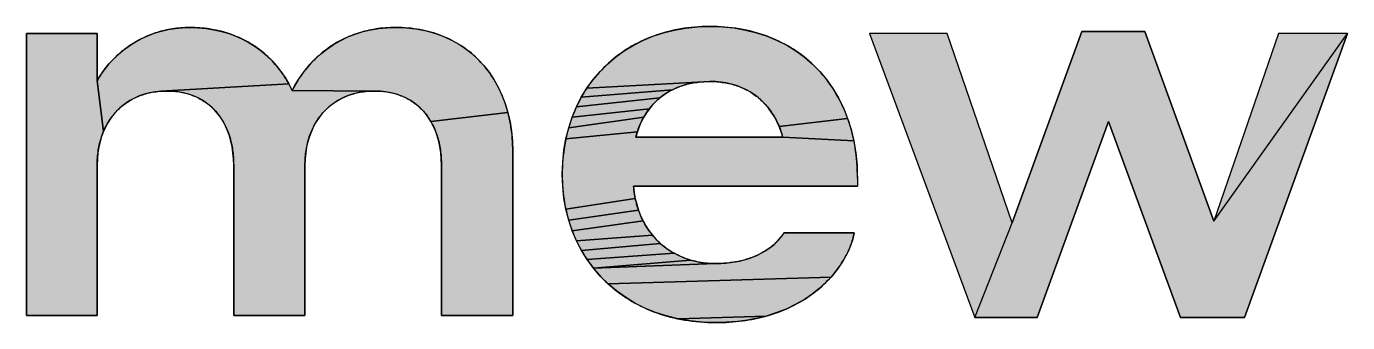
# Model space of a CAD drawing. Header units: millimetres. Extents: x 0 to 594, y 0 to 420.
# Drawn here: x 505.57 to 528.47, y 74.29 to 79.43 of the extents above; entities that cross this region are included whole.
import ezdxf

# ---------------------------------------------------------------- set-up
doc = ezdxf.new("R2010")
doc.units = ezdxf.units.MM
doc.header["$LTSCALE"] = 32.67
doc.layers.get('0').update_dxf_attribs({"linetype": 'CONTINUOUS'})

msp = doc.modelspace()

# ---------------------------------------------------------------- hatches: boundary and pattern name
at = {"linetype": 'CONTINUOUS'}
for points in [[(506.796, 77.024), (506.796, 74.417), (505.57, 74.417), (505.57, 79.303), (506.796, 79.303), (506.796, 78.482), (506.907, 77.608), (506.873, 77.52), (506.846, 77.428), (506.824, 77.332), (506.808, 77.233), (506.799, 77.13)], [(508.399, 79.409), (508.543, 79.405), (508.684, 79.392), (508.82, 79.37), (508.951, 79.341), (509.078, 79.304), (509.2, 79.258), (509.317, 79.206), (509.429, 79.146), (509.535, 79.079), (509.636, 79.005), (509.732, 78.925), (509.821, 78.839), (509.905, 78.746), (509.982, 78.647), (510.053, 78.543), (510.117, 78.433), (507.9, 78.305), (507.8, 78.294), (507.705, 78.277), (507.613, 78.253), (507.526, 78.222), (507.443, 78.186), (507.364, 78.143), (507.289, 78.094), (507.22, 78.04), (507.155, 77.98), (507.095, 77.916), (507.04, 77.846), (506.99, 77.771), (506.946, 77.692), (506.907, 77.608), (506.796, 78.482), (506.834, 78.552), (506.881, 78.625), (506.937, 78.7), (507, 78.778), (507.072, 78.856), (507.152, 78.933), (507.24, 79.008), (507.337, 79.08), (507.441, 79.148), (507.554, 79.21), (507.675, 79.266), (507.803, 79.315), (507.912, 79.347), (508.026, 79.373), (508.145, 79.393), (508.27, 79.405)], [(511.971, 79.409), (512.145, 79.403), (512.312, 79.385), (512.473, 79.356), (512.627, 79.315), (512.774, 79.264), (512.914, 79.202), (513.047, 79.13), (513.171, 79.049), (513.288, 78.958), (513.397, 78.858), (513.498, 78.749), (513.59, 78.632), (513.674, 78.507), (513.748, 78.375), (513.813, 78.235), (513.869, 78.089), (513.915, 77.936), (512.58, 77.78), (512.532, 77.854), (512.48, 77.923), (512.423, 77.987), (512.361, 78.046), (512.294, 78.099), (512.223, 78.147), (512.147, 78.189), (512.067, 78.225), (511.982, 78.254), (511.894, 78.278), (511.801, 78.295), (511.705, 78.305), (511.605, 78.308), (510.175, 78.318), (510.221, 78.404), (510.274, 78.493), (510.335, 78.584), (510.405, 78.676), (510.482, 78.768), (510.569, 78.859), (510.665, 78.946), (510.769, 79.03), (510.884, 79.109), (511.008, 79.181), (511.142, 79.246), (511.286, 79.301), (511.409, 79.338), (511.539, 79.368), (511.676, 79.391), (511.82, 79.404)], [(517.206, 79.421), (517.416, 79.428), (517.628, 79.421), (517.834, 79.401), (518.032, 79.366), (518.223, 79.319), (518.407, 79.259), (518.582, 79.186), (518.749, 79.101), (518.907, 79.004), (519.056, 78.896), (519.195, 78.776), (519.324, 78.645), (519.442, 78.503), (519.55, 78.351), (519.646, 78.188), (519.731, 78.016), (519.804, 77.834), (518.617, 77.693), (518.578, 77.779), (518.534, 77.86), (518.486, 77.937), (518.434, 78.009), (518.377, 78.076), (518.317, 78.138), (518.252, 78.195), (518.184, 78.247), (518.112, 78.293), (518.037, 78.335), (517.958, 78.371), (517.875, 78.402), (517.79, 78.427), (517.701, 78.447), (517.609, 78.461), (517.514, 78.47), (517.416, 78.472), (517.313, 78.469), (515.285, 78.358), (515.393, 78.507), (515.512, 78.647), (515.642, 78.776), (515.781, 78.895), (515.93, 79.003), (516.088, 79.099), (516.254, 79.184), (516.43, 79.257), (516.613, 79.318), (516.803, 79.366), (517.001, 79.4)], [(524.955, 79.342), (526.152, 76.049), (528.47, 79.303), (526.684, 74.378), (525.573, 74.378), (524.327, 77.777), (523.091, 74.378), (522.01, 74.378), (522.657, 76.02), (523.864, 79.342)], [(508.103, 78.305), (508.003, 78.308), (507.9, 78.305), (510.117, 78.433), (510.175, 78.318), (511.605, 78.308), (511.502, 78.305), (511.402, 78.294), (511.307, 78.277), (511.215, 78.253), (511.128, 78.222), (511.044, 78.186), (510.966, 78.143), (510.891, 78.094), (510.821, 78.04), (510.757, 77.98), (510.697, 77.916), (510.642, 77.846), (510.592, 77.771), (510.547, 77.692), (510.509, 77.608), (510.475, 77.52), (510.448, 77.428), (510.426, 77.332), (510.41, 77.233), (510.401, 77.13), (510.398, 77.024), (510.398, 74.417), (509.162, 74.417), (509.162, 77.024), (509.159, 77.133), (509.15, 77.237), (509.135, 77.338), (509.115, 77.435), (509.089, 77.528), (509.057, 77.617), (509.02, 77.7), (508.978, 77.78), (508.931, 77.854), (508.878, 77.923), (508.821, 77.987), (508.759, 78.046), (508.692, 78.099), (508.621, 78.147), (508.545, 78.189), (508.465, 78.225), (508.381, 78.254), (508.292, 78.278), (508.199, 78.295)], [(516.617, 78.24), (516.548, 78.187), (515.103, 78.032), (515.188, 78.2), (516.768, 78.33), (516.69, 78.287)], [(516.849, 78.367), (516.768, 78.33), (515.188, 78.2), (515.285, 78.358), (517.313, 78.469), (517.213, 78.46), (517.116, 78.446), (517.023, 78.425), (516.934, 78.399)], [(516.423, 78.067), (516.367, 78), (515.03, 77.856), (515.103, 78.032), (516.548, 78.187), (516.484, 78.13)], [(513.915, 77.936), (513.952, 77.776), (513.978, 77.611), (513.994, 77.441), (513.999, 77.265), (513.999, 74.417), (512.763, 74.417), (512.763, 77.024), (512.76, 77.133), (512.751, 77.237), (512.737, 77.338), (512.716, 77.435), (512.69, 77.528), (512.659, 77.617), (512.622, 77.7), (512.58, 77.78)], [(516.316, 77.929), (516.27, 77.853), (514.969, 77.672), (515.03, 77.856), (516.367, 78)], [(516.191, 77.688), (516.159, 77.599), (514.921, 77.48), (514.969, 77.672), (516.27, 77.853), (516.228, 77.773)], [(519.804, 77.834), (519.865, 77.643), (519.912, 77.443), (518.681, 77.507), (518.651, 77.602), (518.617, 77.693)], [(518.681, 77.507), (519.912, 77.443), (519.947, 77.234), (519.968, 77.017), (519.975, 76.657), (516.093, 76.657), (516.105, 76.55), (516.123, 76.445), (514.921, 76.256), (514.886, 76.451), (514.865, 76.653), (514.857, 76.86), (514.865, 77.073), (514.886, 77.28), (514.921, 77.48), (516.159, 77.599), (516.132, 77.507)], [(516.148, 76.343), (516.178, 76.244), (514.969, 76.066), (514.921, 76.256), (516.123, 76.445)], [(516.215, 76.149), (516.258, 76.057), (515.031, 75.884), (514.969, 76.066), (516.178, 76.244)], [(516.361, 75.887), (516.421, 75.809), (515.105, 75.709), (515.031, 75.884), (516.258, 76.057), (516.307, 75.97)], [(516.486, 75.735), (516.556, 75.666), (515.192, 75.542), (515.105, 75.709), (516.421, 75.809)], [(518.68, 75.816), (518.7, 75.846), (519.917, 75.846), (519.894, 75.739), (519.854, 75.62), (519.797, 75.491), (519.722, 75.357), (519.628, 75.22), (519.516, 75.082), (515.655, 74.961), (515.523, 75.092), (515.401, 75.233), (517.513, 75.315), (517.605, 75.317), (517.692, 75.322), (517.775, 75.331), (517.854, 75.343), (517.928, 75.357), (518.016, 75.379), (518.098, 75.404), (518.174, 75.432), (518.244, 75.463), (518.308, 75.496), (518.367, 75.53), (518.421, 75.565), (518.47, 75.601), (518.528, 75.648), (518.577, 75.695), (518.619, 75.739), (518.653, 75.779)], [(516.712, 75.545), (516.797, 75.493), (515.29, 75.383), (515.192, 75.542), (516.556, 75.666), (516.632, 75.603)], [(516.981, 75.408), (517.079, 75.375), (515.401, 75.233), (515.29, 75.383), (516.797, 75.493), (516.887, 75.448)], [(517.513, 75.315), (515.401, 75.233), (517.079, 75.375), (517.182, 75.349), (517.288, 75.33), (517.399, 75.319)], [(519.418, 74.98), (519.309, 74.881), (519.188, 74.785), (519.054, 74.694), (518.908, 74.61), (518.75, 74.532), (518.578, 74.464), (518.393, 74.405), (516.864, 74.357), (516.664, 74.406), (516.472, 74.469), (516.29, 74.544), (516.116, 74.631), (515.953, 74.73), (515.799, 74.84), (515.655, 74.961), (519.516, 75.082)], [(518.235, 74.366), (518.068, 74.334), (517.893, 74.311), (517.707, 74.297), (517.513, 74.292), (517.289, 74.299), (517.073, 74.321), (516.864, 74.357), (518.393, 74.405)]]:
    msp.add_hatch(color=7, dxfattribs=at).paths.add_polyline_path(points)

# ---------------------------------------------------------------- linework, layer by layer
at = {"color": 7, "linetype": 'CONTINUOUS'}
for p, q in [((506.796, 79.303), (505.57, 79.303)), ((505.57, 79.303), (505.57, 74.417)), ((506.796, 78.482), (506.796, 79.303)), ((521.527, 79.303), (520.185, 79.303)), ((520.185, 79.303), (522.01, 74.378)), ((522.657, 76.02), (521.527, 79.303)), ((523.864, 79.342), (522.657, 76.02)), ((524.955, 79.342), (523.864, 79.342)), ((526.152, 76.049), (524.955, 79.342)), ((527.272, 79.303), (526.152, 76.049)), ((526.684, 74.378), (528.47, 79.303)), ((528.47, 79.303), (527.272, 79.303)), ((523.091, 74.378), (524.327, 77.777)), ((524.327, 77.777), (525.573, 74.378)), ((518.681, 77.507), (516.132, 77.507)), ((513.999, 74.417), (513.999, 77.265)), ((506.796, 74.417), (506.796, 77.024)), ((509.162, 77.024), (509.162, 74.417)), ((510.398, 74.417), (510.398, 77.024)), ((512.763, 77.024), (512.763, 74.417)), ((516.093, 76.657), (519.975, 76.657)), ((519.917, 75.846), (518.7, 75.846)), ((505.57, 74.417), (506.796, 74.417)), ((509.162, 74.417), (510.398, 74.417)), ((512.763, 74.417), (513.999, 74.417)), ((522.01, 74.378), (523.091, 74.378)), ((525.573, 74.378), (526.684, 74.378))]:
    msp.add_line(p, q, dxfattribs=at)
for points in [[(506.796, 77.024), (506.796, 74.417), (505.57, 74.417), (505.57, 79.303), (506.796, 79.303), (506.796, 78.482), (506.907, 77.608), (506.873, 77.52), (506.846, 77.428), (506.824, 77.332), (506.808, 77.233), (506.799, 77.13), (506.796, 77.024)], [(508.399, 79.409), (508.543, 79.405), (508.684, 79.392), (508.82, 79.37), (508.951, 79.341), (509.078, 79.304), (509.2, 79.258), (509.317, 79.206), (509.429, 79.146), (509.535, 79.079), (509.636, 79.005), (509.732, 78.925), (509.821, 78.839), (509.905, 78.746), (509.982, 78.647), (510.053, 78.543), (510.117, 78.433), (507.9, 78.305), (507.8, 78.294), (507.705, 78.277), (507.613, 78.253), (507.526, 78.222), (507.443, 78.186), (507.364, 78.143), (507.289, 78.094), (507.22, 78.04), (507.155, 77.98), (507.095, 77.916), (507.04, 77.846), (506.99, 77.771), (506.946, 77.692), (506.907, 77.608), (506.796, 78.482), (506.834, 78.552), (506.881, 78.625), (506.937, 78.7), (507, 78.778), (507.072, 78.856), (507.152, 78.933), (507.24, 79.008), (507.337, 79.08), (507.441, 79.148), (507.554, 79.21), (507.675, 79.266), (507.803, 79.315), (507.912, 79.347), (508.026, 79.373), (508.145, 79.393), (508.27, 79.405), (508.399, 79.409)], [(508.399, 79.409), (508.36, 79.409), (508.322, 79.408), (508.284, 79.406), (508.247, 79.403), (508.21, 79.4), (508.174, 79.396), (508.138, 79.392), (508.103, 79.387), (508.068, 79.381), (508.033, 79.375), (507.999, 79.368), (507.965, 79.36), (507.932, 79.352), (507.899, 79.344), (507.867, 79.334), (507.835, 79.325), (507.803, 79.315), (507.768, 79.302), (507.734, 79.29), (507.7, 79.276), (507.666, 79.263), (507.633, 79.248), (507.601, 79.233), (507.569, 79.218), (507.538, 79.202), (507.508, 79.186), (507.478, 79.169), (507.448, 79.152), (507.42, 79.134), (507.391, 79.117), (507.364, 79.098), (507.337, 79.08), (507.306, 79.058), (507.276, 79.036), (507.247, 79.013), (507.219, 78.991), (507.192, 78.968), (507.165, 78.944), (507.139, 78.921), (507.114, 78.897), (507.09, 78.873), (507.066, 78.85), (507.043, 78.826), (507.021, 78.802), (507, 78.778), (506.98, 78.754), (506.96, 78.73), (506.941, 78.706), (506.923, 78.683), (506.906, 78.659), (506.889, 78.636), (506.873, 78.613), (506.859, 78.591), (506.844, 78.568), (506.831, 78.546), (506.818, 78.524), (506.807, 78.503), (506.796, 78.482)], [(510.175, 78.318), (510.159, 78.354), (510.141, 78.389), (510.123, 78.423), (510.104, 78.457), (510.085, 78.491), (510.065, 78.524), (510.044, 78.556), (510.023, 78.588), (510.002, 78.62), (509.979, 78.651), (509.956, 78.681), (509.933, 78.711), (509.909, 78.741), (509.884, 78.77), (509.859, 78.798), (509.833, 78.826), (509.807, 78.853), (509.78, 78.88), (509.753, 78.906), (509.725, 78.931), (509.696, 78.956), (509.667, 78.98), (509.638, 79.004), (509.608, 79.027), (509.577, 79.05), (509.546, 79.072), (509.515, 79.093), (509.483, 79.113), (509.45, 79.133), (509.417, 79.153), (509.383, 79.171), (509.349, 79.189), (509.315, 79.207), (509.28, 79.224), (509.244, 79.24), (509.208, 79.255), (509.172, 79.27), (509.135, 79.284), (509.098, 79.297), (509.06, 79.309), (509.022, 79.321), (508.983, 79.332), (508.944, 79.343), (508.905, 79.352), (508.865, 79.361), (508.824, 79.37), (508.784, 79.377), (508.743, 79.384), (508.701, 79.39), (508.659, 79.395), (508.617, 79.399), (508.574, 79.403), (508.531, 79.406), (508.487, 79.408), (508.443, 79.409), (508.399, 79.409)], [(511.971, 79.409), (512.145, 79.403), (512.312, 79.385), (512.473, 79.356), (512.627, 79.315), (512.774, 79.264), (512.914, 79.202), (513.047, 79.13), (513.171, 79.049), (513.288, 78.958), (513.397, 78.858), (513.498, 78.749), (513.59, 78.632), (513.674, 78.507), (513.748, 78.375), (513.813, 78.235), (513.869, 78.089), (513.915, 77.936), (512.58, 77.78), (512.532, 77.854), (512.48, 77.923), (512.423, 77.987), (512.361, 78.046), (512.294, 78.099), (512.223, 78.147), (512.147, 78.189), (512.067, 78.225), (511.982, 78.254), (511.894, 78.278), (511.801, 78.295), (511.705, 78.305), (511.605, 78.308), (510.175, 78.318), (510.221, 78.404), (510.274, 78.493), (510.335, 78.584), (510.405, 78.676), (510.482, 78.768), (510.569, 78.859), (510.665, 78.946), (510.769, 79.03), (510.884, 79.109), (511.008, 79.181), (511.142, 79.246), (511.286, 79.301), (511.409, 79.338), (511.539, 79.368), (511.676, 79.391), (511.82, 79.404), (511.971, 79.409)], [(511.971, 79.409), (511.926, 79.409), (511.882, 79.408), (511.838, 79.405), (511.794, 79.403), (511.752, 79.399), (511.709, 79.395), (511.668, 79.39), (511.627, 79.384), (511.587, 79.377), (511.547, 79.37), (511.508, 79.362), (511.47, 79.353), (511.432, 79.344), (511.394, 79.334), (511.358, 79.324), (511.322, 79.313), (511.286, 79.301), (511.247, 79.287), (511.208, 79.273), (511.17, 79.257), (511.133, 79.242), (511.096, 79.225), (511.06, 79.208), (511.025, 79.19), (510.991, 79.172), (510.957, 79.153), (510.924, 79.134), (510.892, 79.114), (510.86, 79.094), (510.829, 79.073), (510.799, 79.052), (510.769, 79.03), (510.736, 79.005), (510.704, 78.979), (510.672, 78.953), (510.642, 78.926), (510.612, 78.899), (510.583, 78.872), (510.555, 78.845), (510.528, 78.817), (510.502, 78.789), (510.476, 78.761), (510.451, 78.733), (510.428, 78.704), (510.405, 78.676), (510.38, 78.645), (510.357, 78.614), (510.335, 78.584), (510.314, 78.553), (510.293, 78.523), (510.274, 78.493), (510.255, 78.463), (510.238, 78.433), (510.221, 78.404), (510.205, 78.375), (510.19, 78.346), (510.175, 78.318)], [(513.999, 77.265), (513.999, 77.32), (513.997, 77.374), (513.995, 77.428), (513.991, 77.482), (513.987, 77.534), (513.981, 77.587), (513.974, 77.638), (513.967, 77.69), (513.958, 77.74), (513.949, 77.791), (513.939, 77.84), (513.927, 77.889), (513.915, 77.938), (513.902, 77.986), (513.887, 78.033), (513.872, 78.08), (513.856, 78.126), (513.839, 78.171), (513.821, 78.216), (513.803, 78.26), (513.783, 78.304), (513.762, 78.347), (513.741, 78.389), (513.719, 78.43), (513.695, 78.471), (513.671, 78.511), (513.646, 78.55), (513.621, 78.589), (513.594, 78.627), (513.567, 78.664), (513.538, 78.7), (513.509, 78.736), (513.48, 78.77), (513.449, 78.804), (513.417, 78.838), (513.385, 78.87), (513.352, 78.901), (513.318, 78.932), (513.283, 78.962), (513.248, 78.991), (513.212, 79.019), (513.175, 79.046), (513.137, 79.072), (513.099, 79.098), (513.06, 79.122), (513.02, 79.146), (512.979, 79.168), (512.938, 79.19), (512.896, 79.211), (512.853, 79.231), (512.81, 79.249), (512.766, 79.267), (512.721, 79.284), (512.675, 79.3), (512.629, 79.315), (512.582, 79.328), (512.535, 79.341), (512.487, 79.353), (512.438, 79.363), (512.389, 79.373), (512.339, 79.381), (512.288, 79.389), (512.237, 79.395), (512.185, 79.4), (512.132, 79.404), (512.079, 79.407), (512.026, 79.409), (511.971, 79.409)], [(517.416, 79.428), (517.351, 79.428), (517.285, 79.426), (517.221, 79.422), (517.157, 79.418), (517.094, 79.411), (517.031, 79.404), (516.969, 79.395), (516.907, 79.386), (516.846, 79.374), (516.786, 79.362), (516.727, 79.348), (516.668, 79.333), (516.61, 79.317), (516.553, 79.3), (516.496, 79.281), (516.44, 79.261), (516.385, 79.24), (516.331, 79.218), (516.277, 79.195), (516.224, 79.17), (516.172, 79.145), (516.121, 79.118), (516.071, 79.09), (516.022, 79.061), (515.973, 79.031), (515.925, 79), (515.878, 78.967), (515.832, 78.934), (515.787, 78.9), (515.743, 78.864), (515.7, 78.828), (515.657, 78.791), (515.616, 78.752), (515.576, 78.713), (515.536, 78.672), (515.498, 78.631), (515.46, 78.588), (515.424, 78.545), (515.388, 78.501), (515.354, 78.456), (515.321, 78.41), (515.288, 78.363), (515.257, 78.315), (515.227, 78.266), (515.198, 78.216), (515.17, 78.166), (515.143, 78.114), (515.117, 78.062), (515.093, 78.009), (515.069, 77.955), (515.047, 77.901), (515.026, 77.845), (515.006, 77.789), (514.987, 77.732), (514.97, 77.674), (514.953, 77.616), (514.938, 77.557), (514.924, 77.497), (514.912, 77.436), (514.901, 77.375), (514.891, 77.313), (514.882, 77.25), (514.874, 77.187), (514.868, 77.123), (514.864, 77.058), (514.86, 76.992), (514.858, 76.927), (514.857, 76.86)], [(517.206, 79.421), (517.416, 79.428), (517.628, 79.421), (517.834, 79.401), (518.032, 79.366), (518.223, 79.319), (518.407, 79.259), (518.582, 79.186), (518.749, 79.101), (518.907, 79.004), (519.056, 78.896), (519.195, 78.776), (519.324, 78.645), (519.442, 78.503), (519.55, 78.351), (519.646, 78.188), (519.731, 78.016), (519.804, 77.834), (518.617, 77.693), (518.578, 77.779), (518.534, 77.86), (518.486, 77.937), (518.434, 78.009), (518.377, 78.076), (518.317, 78.138), (518.252, 78.195), (518.184, 78.247), (518.112, 78.293), (518.037, 78.335), (517.958, 78.371), (517.875, 78.402), (517.79, 78.427), (517.701, 78.447), (517.609, 78.461), (517.514, 78.47), (517.416, 78.472), (517.313, 78.469), (515.285, 78.358), (515.393, 78.507), (515.512, 78.647), (515.642, 78.776), (515.781, 78.895), (515.93, 79.003), (516.088, 79.099), (516.254, 79.184), (516.43, 79.257), (516.613, 79.318), (516.803, 79.366), (517.001, 79.4), (517.206, 79.421)], [(519.975, 76.792), (519.974, 76.863), (519.972, 76.932), (519.969, 77.001), (519.964, 77.069), (519.958, 77.137), (519.951, 77.203), (519.942, 77.269), (519.932, 77.334), (519.921, 77.398), (519.909, 77.461), (519.895, 77.524), (519.88, 77.585), (519.864, 77.646), (519.846, 77.706), (519.828, 77.765), (519.808, 77.823), (519.787, 77.881), (519.765, 77.937), (519.742, 77.993), (519.717, 78.047), (519.691, 78.101), (519.665, 78.154), (519.637, 78.205), (519.608, 78.256), (519.578, 78.306), (519.547, 78.355), (519.515, 78.403), (519.481, 78.45), (519.447, 78.496), (519.412, 78.541), (519.375, 78.585), (519.338, 78.629), (519.3, 78.671), (519.26, 78.712), (519.22, 78.751), (519.179, 78.79), (519.137, 78.828), (519.093, 78.865), (519.049, 78.901), (519.004, 78.935), (518.958, 78.969), (518.911, 79.001), (518.864, 79.032), (518.815, 79.063), (518.766, 79.092), (518.715, 79.12), (518.664, 79.146), (518.612, 79.172), (518.559, 79.196), (518.506, 79.22), (518.451, 79.242), (518.396, 79.263), (518.34, 79.283), (518.284, 79.301), (518.226, 79.318), (518.168, 79.334), (518.109, 79.349), (518.049, 79.363), (517.989, 79.375), (517.928, 79.386), (517.866, 79.396), (517.804, 79.405), (517.741, 79.412), (517.677, 79.418), (517.613, 79.422), (517.548, 79.426), (517.483, 79.428), (517.416, 79.428)], [(524.955, 79.342), (526.152, 76.049), (528.47, 79.303), (526.684, 74.378), (525.573, 74.378), (524.327, 77.777), (523.091, 74.378), (522.01, 74.378), (522.657, 76.02), (523.864, 79.342), (524.955, 79.342)], [(508.103, 78.305), (508.003, 78.308), (507.9, 78.305), (510.117, 78.433), (510.175, 78.318), (511.605, 78.308), (511.502, 78.305), (511.402, 78.294), (511.307, 78.277), (511.215, 78.253), (511.128, 78.222), (511.044, 78.186), (510.966, 78.143), (510.891, 78.094), (510.821, 78.04), (510.757, 77.98), (510.697, 77.916), (510.642, 77.846), (510.592, 77.771), (510.547, 77.692), (510.509, 77.608), (510.475, 77.52), (510.448, 77.428), (510.426, 77.332), (510.41, 77.233), (510.401, 77.13), (510.398, 77.024), (510.398, 74.417), (509.162, 74.417), (509.162, 77.024), (509.159, 77.133), (509.15, 77.237), (509.135, 77.338), (509.115, 77.435), (509.089, 77.528), (509.057, 77.617), (509.02, 77.7), (508.978, 77.78), (508.931, 77.854), (508.878, 77.923), (508.821, 77.987), (508.759, 78.046), (508.692, 78.099), (508.621, 78.147), (508.545, 78.189), (508.465, 78.225), (508.381, 78.254), (508.292, 78.278), (508.199, 78.295), (508.103, 78.305)], [(516.617, 78.24), (516.548, 78.187), (515.103, 78.032), (515.188, 78.2), (516.768, 78.33), (516.69, 78.287), (516.617, 78.24)], [(516.849, 78.367), (516.768, 78.33), (515.188, 78.2), (515.285, 78.358), (517.313, 78.469), (517.213, 78.46), (517.116, 78.446), (517.023, 78.425), (516.934, 78.399), (516.849, 78.367)], [(516.132, 77.507), (516.14, 77.536), (516.148, 77.565), (516.157, 77.593), (516.166, 77.622), (516.176, 77.649), (516.186, 77.677), (516.197, 77.704), (516.208, 77.73), (516.22, 77.756), (516.232, 77.782), (516.245, 77.807), (516.258, 77.832), (516.272, 77.857), (516.286, 77.881), (516.3, 77.904), (516.315, 77.928), (516.331, 77.951), (516.347, 77.973), (516.363, 77.995), (516.38, 78.016), (516.397, 78.037), (516.415, 78.058), (516.433, 78.078), (516.451, 78.098), (516.47, 78.117), (516.49, 78.136), (516.51, 78.154), (516.53, 78.172), (516.55, 78.189), (516.571, 78.206), (516.593, 78.222), (516.615, 78.238), (516.637, 78.254), (516.66, 78.269), (516.683, 78.283), (516.707, 78.297), (516.73, 78.31), (516.755, 78.323), (516.78, 78.336), (516.805, 78.348), (516.83, 78.359), (516.856, 78.37), (516.882, 78.38), (516.909, 78.39), (516.936, 78.399), (516.963, 78.408), (516.991, 78.416), (517.019, 78.424), (517.047, 78.431), (517.076, 78.437), (517.105, 78.443), (517.135, 78.449), (517.165, 78.454), (517.195, 78.458), (517.226, 78.462), (517.257, 78.465), (517.288, 78.468), (517.32, 78.47), (517.352, 78.471), (517.384, 78.472), (517.416, 78.472)], [(517.416, 78.472), (517.448, 78.472), (517.479, 78.471), (517.509, 78.47), (517.54, 78.468), (517.57, 78.465), (517.6, 78.462), (517.629, 78.458), (517.658, 78.454), (517.687, 78.449), (517.716, 78.444), (517.744, 78.438), (517.772, 78.431), (517.8, 78.424), (517.827, 78.417), (517.854, 78.408), (517.881, 78.4), (517.907, 78.39), (517.933, 78.381), (517.959, 78.37), (517.985, 78.359), (518.01, 78.348), (518.034, 78.336), (518.059, 78.324), (518.083, 78.311), (518.106, 78.297), (518.129, 78.283), (518.152, 78.268), (518.175, 78.253), (518.197, 78.238), (518.219, 78.221), (518.24, 78.205), (518.261, 78.188), (518.282, 78.17), (518.302, 78.152), (518.322, 78.133), (518.342, 78.114), (518.361, 78.094), (518.379, 78.074), (518.398, 78.053), (518.415, 78.032), (518.433, 78.01), (518.45, 77.988), (518.466, 77.965), (518.483, 77.942), (518.498, 77.918), (518.514, 77.894), (518.529, 77.87), (518.543, 77.845), (518.557, 77.819), (518.571, 77.793), (518.584, 77.766), (518.596, 77.739), (518.609, 77.712), (518.62, 77.684), (518.632, 77.656), (518.642, 77.627), (518.653, 77.597), (518.663, 77.568), (518.672, 77.537), (518.681, 77.507)], [(506.796, 77.024), (506.796, 77.057), (506.797, 77.09), (506.798, 77.122), (506.801, 77.155), (506.803, 77.186), (506.807, 77.218), (506.811, 77.249), (506.815, 77.28), (506.82, 77.311), (506.826, 77.341), (506.832, 77.371), (506.839, 77.4), (506.846, 77.429), (506.854, 77.458), (506.863, 77.487), (506.872, 77.515), (506.881, 77.542), (506.891, 77.57), (506.902, 77.597), (506.913, 77.623), (506.925, 77.649), (506.937, 77.675), (506.95, 77.7), (506.963, 77.725), (506.977, 77.749), (506.991, 77.773), (507.006, 77.797), (507.022, 77.82), (507.037, 77.843), (507.054, 77.865), (507.071, 77.886), (507.088, 77.908), (507.106, 77.928), (507.124, 77.949), (507.143, 77.968), (507.162, 77.988), (507.182, 78.006), (507.202, 78.025), (507.223, 78.043), (507.244, 78.06), (507.265, 78.076), (507.287, 78.093), (507.31, 78.108), (507.333, 78.123), (507.356, 78.138), (507.38, 78.152), (507.404, 78.165), (507.428, 78.178), (507.453, 78.191), (507.479, 78.202), (507.505, 78.214), (507.531, 78.224), (507.558, 78.234), (507.585, 78.244), (507.612, 78.252), (507.64, 78.26), (507.668, 78.268), (507.697, 78.275), (507.726, 78.281), (507.755, 78.287), (507.785, 78.292), (507.815, 78.296), (507.845, 78.3), (507.876, 78.303), (507.907, 78.305), (507.939, 78.307), (507.971, 78.308), (508.003, 78.308)], [(508.003, 78.308), (508.034, 78.308), (508.065, 78.307), (508.096, 78.305), (508.126, 78.303), (508.156, 78.3), (508.186, 78.297), (508.215, 78.292), (508.244, 78.288), (508.272, 78.282), (508.3, 78.276), (508.328, 78.269), (508.355, 78.262), (508.382, 78.254), (508.408, 78.246), (508.434, 78.236), (508.46, 78.227), (508.485, 78.216), (508.51, 78.205), (508.535, 78.194), (508.559, 78.182), (508.582, 78.169), (508.606, 78.156), (508.628, 78.142), (508.651, 78.128), (508.673, 78.113), (508.694, 78.098), (508.715, 78.082), (508.736, 78.066), (508.756, 78.049), (508.776, 78.031), (508.795, 78.013), (508.814, 77.995), (508.832, 77.976), (508.85, 77.956), (508.868, 77.936), (508.885, 77.915), (508.901, 77.894), (508.917, 77.873), (508.933, 77.851), (508.948, 77.828), (508.963, 77.805), (508.977, 77.782), (508.99, 77.758), (509.003, 77.734), (509.016, 77.709), (509.028, 77.684), (509.04, 77.658), (509.051, 77.632), (509.061, 77.605), (509.072, 77.578), (509.081, 77.551), (509.09, 77.523), (509.099, 77.495), (509.107, 77.466), (509.114, 77.437), (509.121, 77.407), (509.128, 77.377), (509.133, 77.347), (509.139, 77.317), (509.144, 77.285), (509.148, 77.254), (509.151, 77.222), (509.155, 77.19), (509.157, 77.158), (509.159, 77.125), (509.161, 77.092), (509.161, 77.058), (509.162, 77.024)], [(510.398, 77.024), (510.398, 77.057), (510.399, 77.09), (510.4, 77.122), (510.403, 77.155), (510.405, 77.186), (510.409, 77.218), (510.412, 77.249), (510.417, 77.28), (510.422, 77.311), (510.428, 77.341), (510.434, 77.371), (510.441, 77.4), (510.448, 77.429), (510.456, 77.458), (510.464, 77.487), (510.473, 77.515), (510.483, 77.542), (510.493, 77.57), (510.504, 77.597), (510.515, 77.623), (510.527, 77.649), (510.539, 77.675), (510.552, 77.7), (510.565, 77.725), (510.579, 77.749), (510.593, 77.773), (510.608, 77.797), (510.623, 77.82), (510.639, 77.843), (510.656, 77.865), (510.673, 77.886), (510.69, 77.908), (510.708, 77.928), (510.726, 77.949), (510.745, 77.968), (510.764, 77.988), (510.784, 78.006), (510.804, 78.025), (510.824, 78.043), (510.846, 78.06), (510.867, 78.076), (510.889, 78.093), (510.912, 78.108), (510.934, 78.123), (510.958, 78.138), (510.981, 78.152), (511.006, 78.165), (511.03, 78.178), (511.055, 78.191), (511.081, 78.202), (511.106, 78.214), (511.133, 78.224), (511.159, 78.234), (511.186, 78.244), (511.214, 78.252), (511.242, 78.26), (511.27, 78.268), (511.298, 78.275), (511.327, 78.281), (511.357, 78.287), (511.387, 78.292), (511.417, 78.296), (511.447, 78.3), (511.478, 78.303), (511.509, 78.305), (511.541, 78.307), (511.572, 78.308), (511.605, 78.308)], [(511.605, 78.308), (511.636, 78.308), (511.667, 78.307), (511.698, 78.305), (511.728, 78.303), (511.758, 78.3), (511.787, 78.297), (511.817, 78.292), (511.845, 78.288), (511.874, 78.282), (511.902, 78.276), (511.929, 78.269), (511.957, 78.262), (511.984, 78.254), (512.01, 78.246), (512.036, 78.236), (512.062, 78.227), (512.087, 78.216), (512.112, 78.205), (512.136, 78.194), (512.161, 78.182), (512.184, 78.169), (512.207, 78.156), (512.23, 78.142), (512.253, 78.128), (512.274, 78.113), (512.296, 78.098), (512.317, 78.082), (512.338, 78.066), (512.358, 78.049), (512.378, 78.031), (512.397, 78.013), (512.416, 77.995), (512.434, 77.976), (512.452, 77.956), (512.469, 77.936), (512.486, 77.915), (512.503, 77.894), (512.519, 77.873), (512.534, 77.851), (512.55, 77.828), (512.564, 77.805), (512.578, 77.782), (512.592, 77.758), (512.605, 77.734), (512.618, 77.709), (512.63, 77.684), (512.641, 77.658), (512.652, 77.632), (512.663, 77.605), (512.673, 77.578), (512.683, 77.551), (512.692, 77.523), (512.7, 77.495), (512.708, 77.466), (512.716, 77.437), (512.723, 77.407), (512.729, 77.377), (512.735, 77.347), (512.74, 77.317), (512.745, 77.285), (512.749, 77.254), (512.753, 77.222), (512.756, 77.19), (512.759, 77.158), (512.761, 77.125), (512.762, 77.092), (512.763, 77.058), (512.763, 77.024)], [(516.423, 78.067), (516.367, 78), (515.03, 77.856), (515.103, 78.032), (516.548, 78.187), (516.484, 78.13), (516.423, 78.067)], [(513.915, 77.936), (513.952, 77.776), (513.978, 77.611), (513.994, 77.441), (513.999, 77.265), (513.999, 74.417), (512.763, 74.417), (512.763, 77.024), (512.76, 77.133), (512.751, 77.237), (512.737, 77.338), (512.716, 77.435), (512.69, 77.528), (512.659, 77.617), (512.622, 77.7), (512.58, 77.78), (513.915, 77.936)], [(516.316, 77.929), (516.27, 77.853), (514.969, 77.672), (515.03, 77.856), (516.367, 78), (516.316, 77.929)], [(516.191, 77.688), (516.159, 77.599), (514.921, 77.48), (514.969, 77.672), (516.27, 77.853), (516.228, 77.773), (516.191, 77.688)], [(519.804, 77.834), (519.865, 77.643), (519.912, 77.443), (518.681, 77.507), (518.651, 77.602), (518.617, 77.693), (519.804, 77.834)], [(518.681, 77.507), (519.912, 77.443), (519.947, 77.234), (519.968, 77.017), (519.975, 76.657), (516.093, 76.657), (516.105, 76.55), (516.123, 76.445), (514.921, 76.256), (514.886, 76.451), (514.865, 76.653), (514.857, 76.86), (514.865, 77.073), (514.886, 77.28), (514.921, 77.48), (516.159, 77.599), (516.132, 77.507), (518.681, 77.507)], [(514.857, 76.86), (514.858, 76.796), (514.86, 76.733), (514.863, 76.671), (514.868, 76.609), (514.874, 76.547), (514.881, 76.486), (514.89, 76.425), (514.899, 76.365), (514.91, 76.306), (514.923, 76.247), (514.936, 76.189), (514.951, 76.131), (514.967, 76.074), (514.984, 76.018), (515.003, 75.962), (515.022, 75.907), (515.043, 75.853), (515.065, 75.799), (515.088, 75.746), (515.112, 75.694), (515.138, 75.643), (515.164, 75.592), (515.192, 75.542), (515.221, 75.493), (515.25, 75.444), (515.281, 75.396), (515.314, 75.35), (515.347, 75.304), (515.381, 75.258), (515.416, 75.214), (515.452, 75.171), (515.49, 75.128), (515.528, 75.086), (515.568, 75.045), (515.608, 75.006), (515.649, 74.967), (515.692, 74.929), (515.735, 74.892), (515.78, 74.856), (515.825, 74.82), (515.871, 74.786), (515.918, 74.753), (515.966, 74.721), (516.015, 74.69), (516.065, 74.66), (516.116, 74.631), (516.168, 74.604), (516.221, 74.577), (516.274, 74.551), (516.329, 74.527), (516.384, 74.503), (516.44, 74.481), (516.497, 74.46), (516.555, 74.44), (516.613, 74.421), (516.672, 74.404), (516.733, 74.388), (516.794, 74.373), (516.855, 74.359), (516.918, 74.346), (516.981, 74.335), (517.045, 74.325), (517.11, 74.316), (517.175, 74.309), (517.241, 74.303), (517.308, 74.298), (517.376, 74.294), (517.444, 74.292), (517.513, 74.292)], [(517.513, 75.315), (517.476, 75.315), (517.44, 75.317), (517.404, 75.319), (517.368, 75.321), (517.333, 75.325), (517.298, 75.329), (517.264, 75.334), (517.23, 75.34), (517.196, 75.346), (517.163, 75.354), (517.13, 75.361), (517.098, 75.37), (517.066, 75.379), (517.034, 75.389), (517.003, 75.4), (516.972, 75.412), (516.942, 75.424), (516.912, 75.436), (516.883, 75.45), (516.854, 75.464), (516.825, 75.478), (516.797, 75.493), (516.77, 75.509), (516.742, 75.526), (516.716, 75.543), (516.69, 75.561), (516.664, 75.579), (516.639, 75.598), (516.614, 75.617), (516.59, 75.637), (516.566, 75.657), (516.543, 75.678), (516.521, 75.7), (516.498, 75.722), (516.477, 75.745), (516.456, 75.768), (516.435, 75.791), (516.415, 75.816), (516.396, 75.84), (516.377, 75.865), (516.358, 75.891), (516.341, 75.917), (516.323, 75.943), (516.307, 75.97), (516.291, 75.998), (516.275, 76.025), (516.26, 76.053), (516.246, 76.082), (516.232, 76.111), (516.219, 76.14), (516.206, 76.17), (516.194, 76.2), (516.183, 76.231), (516.172, 76.262), (516.162, 76.293), (516.153, 76.324), (516.144, 76.356), (516.136, 76.389), (516.128, 76.421), (516.121, 76.454), (516.115, 76.487), (516.109, 76.521), (516.104, 76.554), (516.1, 76.588), (516.096, 76.623), (516.093, 76.657)], [(516.148, 76.343), (516.178, 76.244), (514.969, 76.066), (514.921, 76.256), (516.123, 76.445), (516.148, 76.343)], [(516.215, 76.149), (516.258, 76.057), (515.031, 75.884), (514.969, 76.066), (516.178, 76.244), (516.215, 76.149)], [(516.361, 75.887), (516.421, 75.809), (515.105, 75.709), (515.031, 75.884), (516.258, 76.057), (516.307, 75.97), (516.361, 75.887)], [(516.486, 75.735), (516.556, 75.666), (515.192, 75.542), (515.105, 75.709), (516.421, 75.809), (516.486, 75.735)], [(518.68, 75.816), (518.7, 75.846), (519.917, 75.846), (519.894, 75.739), (519.854, 75.62), (519.797, 75.491), (519.722, 75.357), (519.628, 75.22), (519.516, 75.082), (515.655, 74.961), (515.523, 75.092), (515.401, 75.233), (517.513, 75.315), (517.605, 75.317), (517.692, 75.322), (517.775, 75.331), (517.854, 75.343), (517.928, 75.357), (518.016, 75.379), (518.098, 75.404), (518.174, 75.432), (518.244, 75.463), (518.308, 75.496), (518.367, 75.53), (518.421, 75.565), (518.47, 75.601), (518.528, 75.648), (518.577, 75.695), (518.619, 75.739), (518.653, 75.779), (518.68, 75.816)], [(517.513, 74.292), (517.575, 74.292), (517.636, 74.294), (517.696, 74.296), (517.755, 74.299), (517.813, 74.304), (517.87, 74.309), (517.926, 74.315), (517.982, 74.322), (518.036, 74.329), (518.09, 74.338), (518.143, 74.347), (518.194, 74.357), (518.245, 74.368), (518.296, 74.38), (518.345, 74.392), (518.393, 74.405), (518.447, 74.421), (518.501, 74.437), (518.553, 74.455), (518.604, 74.473), (518.653, 74.492), (518.702, 74.512), (518.75, 74.532), (518.797, 74.554), (518.842, 74.576), (518.887, 74.598), (518.93, 74.621), (518.973, 74.645), (519.014, 74.669), (519.054, 74.694), (519.097, 74.721), (519.138, 74.749), (519.178, 74.778), (519.217, 74.807), (519.254, 74.836), (519.291, 74.866), (519.326, 74.896), (519.361, 74.926), (519.394, 74.957), (519.426, 74.988), (519.457, 75.019), (519.487, 75.05), (519.516, 75.082), (519.546, 75.116), (519.575, 75.151), (519.602, 75.185), (519.628, 75.22), (519.654, 75.254), (519.678, 75.289), (519.7, 75.323), (519.722, 75.357), (519.742, 75.391), (519.762, 75.425), (519.78, 75.458), (519.797, 75.491), (519.813, 75.524), (519.828, 75.556), (519.841, 75.588), (519.854, 75.62), (519.865, 75.65), (519.876, 75.68), (519.885, 75.71), (519.894, 75.739), (519.901, 75.767), (519.907, 75.794), (519.913, 75.82), (519.917, 75.846)], [(518.7, 75.846), (518.696, 75.839), (518.691, 75.832), (518.686, 75.824), (518.68, 75.816), (518.674, 75.807), (518.667, 75.798), (518.66, 75.789), (518.653, 75.779), (518.645, 75.77), (518.636, 75.76), (518.628, 75.749), (518.619, 75.739), (518.609, 75.728), (518.599, 75.717), (518.588, 75.706), (518.577, 75.695), (518.565, 75.683), (518.553, 75.672), (518.541, 75.66), (518.528, 75.648), (518.514, 75.636), (518.5, 75.624), (518.485, 75.613), (518.47, 75.601), (518.454, 75.589), (518.438, 75.577), (518.421, 75.565), (518.404, 75.553), (518.386, 75.541), (518.367, 75.53), (518.348, 75.518), (518.328, 75.507), (518.308, 75.496), (518.287, 75.485), (518.266, 75.474), (518.244, 75.463), (518.224, 75.454), (518.204, 75.445), (518.184, 75.437), (518.163, 75.428), (518.142, 75.42), (518.12, 75.412), (518.098, 75.404), (518.075, 75.397), (518.052, 75.389), (518.028, 75.382), (518.004, 75.376), (517.979, 75.369), (517.954, 75.363), (517.928, 75.357), (517.904, 75.352), (517.879, 75.347), (517.854, 75.343), (517.828, 75.338), (517.802, 75.335), (517.775, 75.331), (517.748, 75.328), (517.72, 75.325), (517.692, 75.322), (517.663, 75.32), (517.634, 75.318), (517.605, 75.317), (517.574, 75.316), (517.544, 75.315), (517.513, 75.315)], [(516.712, 75.545), (516.797, 75.493), (515.29, 75.383), (515.192, 75.542), (516.556, 75.666), (516.632, 75.603), (516.712, 75.545)], [(516.981, 75.408), (517.079, 75.375), (515.401, 75.233), (515.29, 75.383), (516.797, 75.493), (516.887, 75.448), (516.981, 75.408)], [(517.513, 75.315), (515.401, 75.233), (517.079, 75.375), (517.182, 75.349), (517.288, 75.33), (517.399, 75.319), (517.513, 75.315)], [(519.418, 74.98), (519.309, 74.881), (519.188, 74.785), (519.054, 74.694), (518.908, 74.61), (518.75, 74.532), (518.578, 74.464), (518.393, 74.405), (516.864, 74.357), (516.664, 74.406), (516.472, 74.469), (516.29, 74.544), (516.116, 74.631), (515.953, 74.73), (515.799, 74.84), (515.655, 74.961), (519.516, 75.082), (519.418, 74.98)], [(518.235, 74.366), (518.068, 74.334), (517.893, 74.311), (517.707, 74.297), (517.513, 74.292), (517.289, 74.299), (517.073, 74.321), (516.864, 74.357), (518.393, 74.405), (518.235, 74.366)]]:
    msp.add_lwpolyline(points, dxfattribs=at)
for points in [[(522.657, 76.02), (522.01, 74.378), (521.527, 79.303), (520.185, 79.303)], [(526.152, 76.049), (527.272, 79.303), (528.47, 79.303)]]:
    msp.add_solid(points, dxfattribs=at)

doc.saveas('drawing.dxf')
